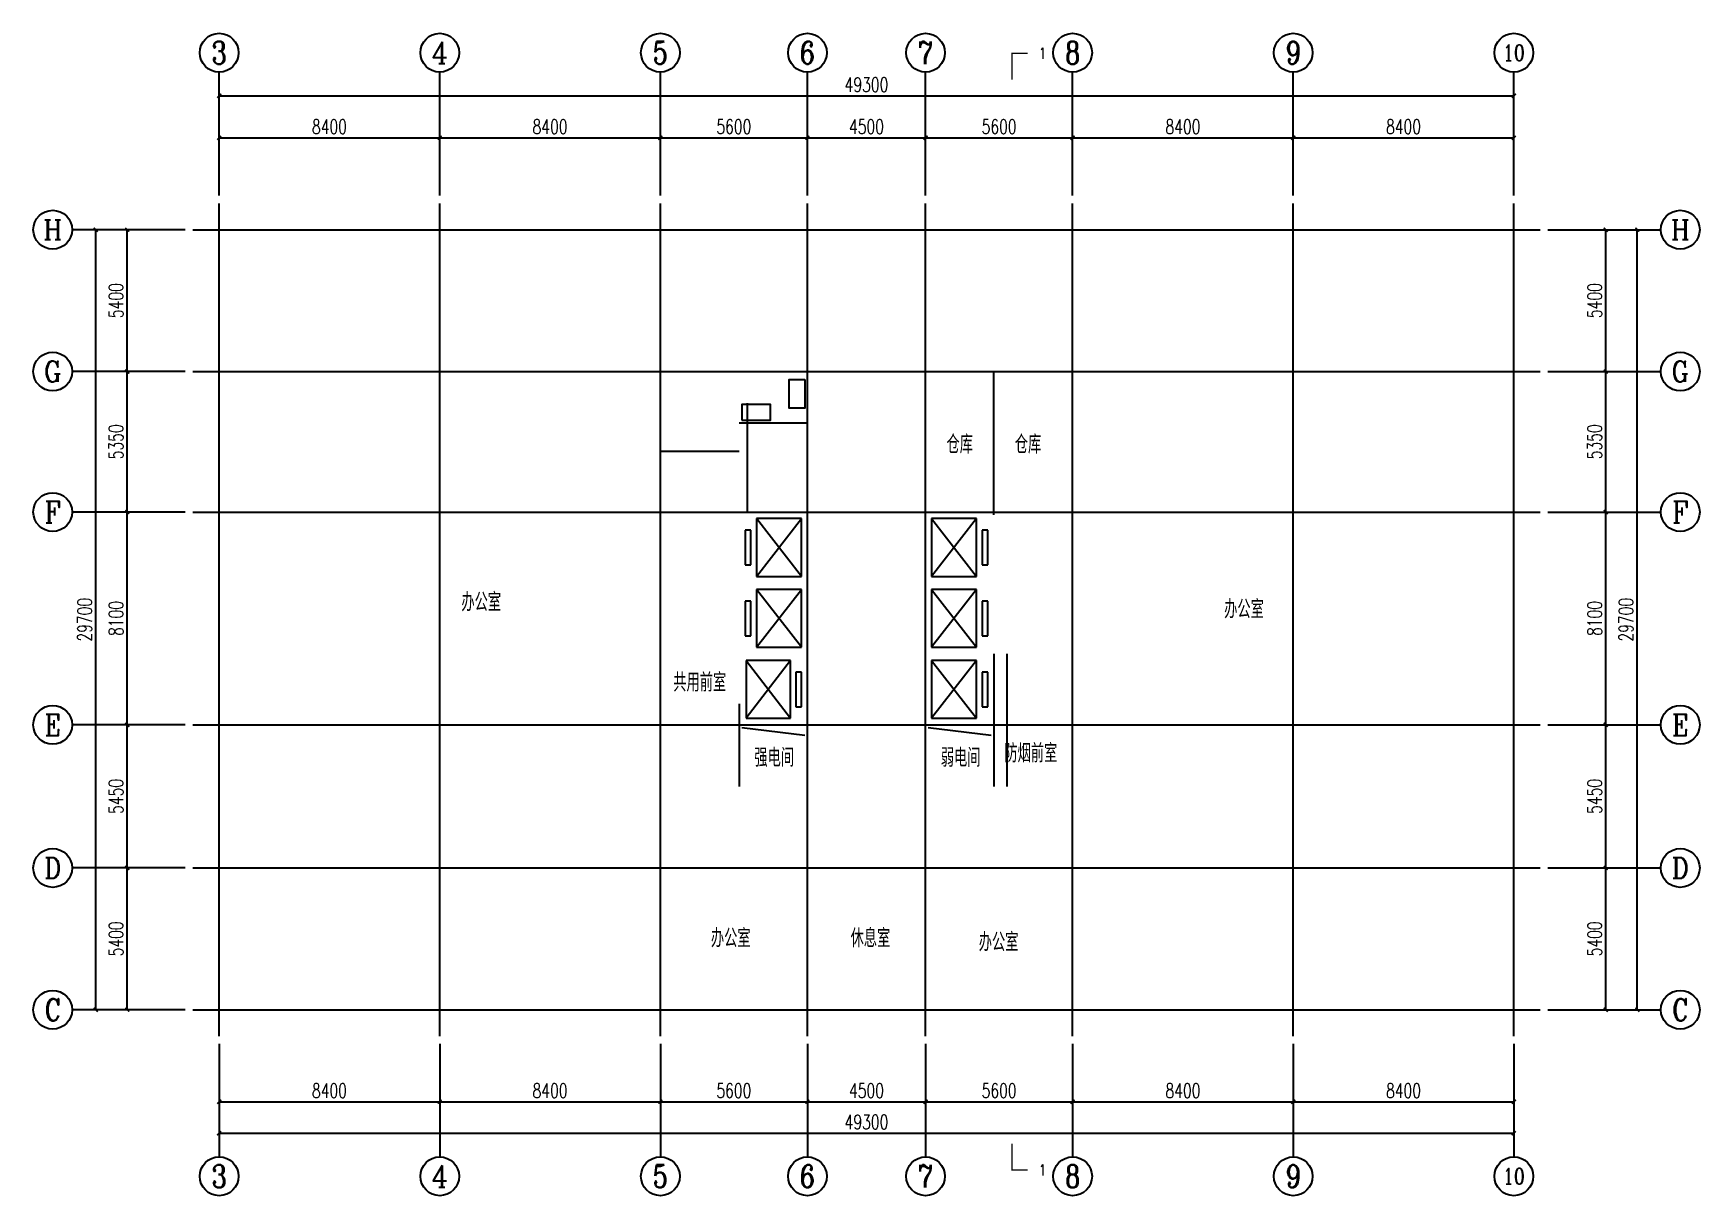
# Model space of a CAD drawing. Extents: x -7077 to 56377, y -7077 to 37177.
import ezdxf
from ezdxf.enums import TextEntityAlignment as Align

# ---------------------------------------------------------------- set-up
doc = ezdxf.new("R2010")
doc.units = 0
doc.header["$LTSCALE"] = 1000
doc.header["$MEASUREMENT"] = 0
for name, color, linetype in [('AXIS', 3, 'Continuous'), ('AXIS_TEXT', 7, 'Continuous'), ('DIM_SYMB', 3, 'Continuous'), ('DOTE_EXCLUDED', 1, 'Continuous'), ('EVTR', 2, 'Continuous'), ('hole', 50, 'Continuous'), ('LVTRY', 6, 'Continuous'), ('PUB_TEXT', 7, 'Continuous'), ('Text', 7, 'Continuous')]:
    doc.layers.add(name, color=color, linetype=linetype)
doc.layers.add('DOTE', color=1, linetype='Continuous', plot=False)
doc.styles.add('_TCH_AXIS', font='COMPLEX', dxfattribs={"bigfont": 'GBCBIG'})
doc.styles.add('_TCH_DIM_T3', font='SIMPLEX', dxfattribs={"width": 0.705882, "bigfont": 'GBCBIG'})
doc.styles.add('_TCH_LABEL', font='COMPLEX', dxfattribs={"bigfont": 'GBCBIG'})
doc.styles.add('COMPLEX', font='COMPLEX')
doc.styles.get("Standard").update_dxf_attribs({"font": 'gbenor.shx', "bigfont": 'gbcbig.shx'})
doc.dimstyles.new('_TCH_ARCH&&100', dxfattribs={"dimtxt": 297.5, "dimasz": 100, "dimexe": 250, "dimexo": 300, "dimgap": 126.25, "dimtad": 1, "dimdec": 0, "dimzin": 0, "dimdsep": 46, "dimtxsty": '_TCH_DIM_T3', "dimblk": 'ARCHTICK', "dimcen": 0.09, "dimclrt": 7, "dimazin": 2, "dimtfac": 1, "dimtdec": 0, "dimtix": 1, "dimtmove": 2, "dimatfit": 3, "dimfxl": 100, "dimtolj": 1, "dimtzin": 0, "dimarcsym": 0})

# ---------------------------------------------------------------- blocks, each defined once
blk = doc.blocks.new('_AXISO')
blk.add_circle((0, 0), 0.5)
at = {"layer": 'AXIS_TEXT', "style": 'COMPLEX', "width": 1.041667}
blk.add_attdef('A', text='', height=0.56, dxfattribs=at).set_placement((-0.25, -0.28), (0.25, -0.28), align=Align.FIT)
blk = doc.blocks.new('_ArchTick')
at = {"color": 0, "linetype": 'ByBlock', "const_width": 0.4}
blk.add_lwpolyline([(-0.5, -0.5), (0.5, 0.5)], dxfattribs=at)
blk = doc.blocks.new('*D32')
at = {"layer": 'AXIS', "color": 0, "lineweight": -2, "transparency": 16777216}
for p, q in [((-1300, 5400), (-3750, 5400)), ((-3500, 0), (-3500, 5400)), ((-1300, 0), (-3750, 0))]:
    blk.add_line(p, q, dxfattribs=at)
at = {"layer": 'Defpoints', "color": 0, "transparency": 16777216}
for p in [(-3500, 5400), (-1000, 5400), (-1000, 0)]:
    blk.add_point(p, dxfattribs=at)
at = {"layer": 'AXIS', "color": 0, "lineweight": -2, "transparency": 16777216, "xscale": 150, "yscale": 150, "zscale": 150}
for p, rotation in [((-3500, 5400), 90), ((-3500, 0), 270)]:
    blk.add_blockref('_ArchTick', p, dxfattribs=dict(at, rotation=rotation))
at = {"layer": 'AXIS', "color": 7, "transparency": 16777216, "insert": (-3925, 2700), "char_height": 550, "attachment_point": 5, "rotation": 90, "style": '_TCH_DIM_T3'}
blk.add_mtext('\\A1;5400', dxfattribs=at)
blk = doc.blocks.new('*D33')
at = {"layer": 'AXIS', "color": 0, "lineweight": -2, "transparency": 16777216}
for p, q in [((-1300, 10850), (-3750, 10850)), ((-3500, 5400), (-3500, 10850)), ((-1300, 5400), (-3750, 5400))]:
    blk.add_line(p, q, dxfattribs=at)
at = {"layer": 'Defpoints', "color": 0, "transparency": 16777216}
for p in [(-3500, 10850), (-1000, 10850), (-1000, 5400)]:
    blk.add_point(p, dxfattribs=at)
at = {"layer": 'AXIS', "color": 0, "lineweight": -2, "transparency": 16777216, "xscale": 150, "yscale": 150, "zscale": 150}
for p, rotation in [((-3500, 10850), 90), ((-3500, 5400), 270)]:
    blk.add_blockref('_ArchTick', p, dxfattribs=dict(at, rotation=rotation))
at = {"layer": 'AXIS', "color": 7, "transparency": 16777216, "insert": (-3925, 8125), "char_height": 550, "attachment_point": 5, "rotation": 90, "style": '_TCH_DIM_T3'}
blk.add_mtext('\\A1;5450', dxfattribs=at)
blk = doc.blocks.new('*D34')
at = {"layer": 'AXIS', "color": 0, "lineweight": -2, "transparency": 16777216}
for p, q in [((-1300, 18950), (-3750, 18950)), ((-3500, 10850), (-3500, 18950)), ((-1300, 10850), (-3750, 10850))]:
    blk.add_line(p, q, dxfattribs=at)
at = {"layer": 'Defpoints', "color": 0, "transparency": 16777216}
for p in [(-3500, 18950), (-1000, 18950), (-1000, 10850)]:
    blk.add_point(p, dxfattribs=at)
at = {"layer": 'AXIS', "color": 0, "lineweight": -2, "transparency": 16777216, "xscale": 150, "yscale": 150, "zscale": 150}
for p, rotation in [((-3500, 18950), 90), ((-3500, 10850), 270)]:
    blk.add_blockref('_ArchTick', p, dxfattribs=dict(at, rotation=rotation))
at = {"layer": 'AXIS', "color": 7, "transparency": 16777216, "insert": (-3925, 14900), "char_height": 550, "attachment_point": 5, "rotation": 90, "style": '_TCH_DIM_T3'}
blk.add_mtext('\\A1;8100', dxfattribs=at)
blk = doc.blocks.new('*D35')
at = {"layer": 'AXIS', "color": 0, "lineweight": -2, "transparency": 16777216}
for p, q in [((-1300, 24300), (-3750, 24300)), ((-3500, 18950), (-3500, 24300)), ((-1300, 18950), (-3750, 18950))]:
    blk.add_line(p, q, dxfattribs=at)
at = {"layer": 'Defpoints', "color": 0, "transparency": 16777216}
for p in [(-3500, 24300), (-1000, 24300), (-1000, 18950)]:
    blk.add_point(p, dxfattribs=at)
at = {"layer": 'AXIS', "color": 0, "lineweight": -2, "transparency": 16777216, "xscale": 150, "yscale": 150, "zscale": 150}
for p, rotation in [((-3500, 24300), 90), ((-3500, 18950), 270)]:
    blk.add_blockref('_ArchTick', p, dxfattribs=dict(at, rotation=rotation))
at = {"layer": 'AXIS', "color": 7, "transparency": 16777216, "insert": (-3925, 21625), "char_height": 550, "attachment_point": 5, "rotation": 90, "style": '_TCH_DIM_T3'}
blk.add_mtext('\\A1;5350', dxfattribs=at)
blk = doc.blocks.new('*D36')
at = {"layer": 'AXIS', "color": 0, "lineweight": -2, "transparency": 16777216}
for p, q in [((-1300, 29700), (-3750, 29700)), ((-3500, 24300), (-3500, 29700)), ((-1300, 24300), (-3750, 24300))]:
    blk.add_line(p, q, dxfattribs=at)
at = {"layer": 'Defpoints', "color": 0, "transparency": 16777216}
for p in [(-3500, 29700), (-1000, 29700), (-1000, 24300)]:
    blk.add_point(p, dxfattribs=at)
at = {"layer": 'AXIS', "color": 0, "lineweight": -2, "transparency": 16777216, "xscale": 150, "yscale": 150, "zscale": 150}
for p, rotation in [((-3500, 29700), 90), ((-3500, 24300), 270)]:
    blk.add_blockref('_ArchTick', p, dxfattribs=dict(at, rotation=rotation))
at = {"layer": 'AXIS', "color": 7, "transparency": 16777216, "insert": (-3925, 27000), "char_height": 550, "attachment_point": 5, "rotation": 90, "style": '_TCH_DIM_T3'}
blk.add_mtext('\\A1;5400', dxfattribs=at)
blk = doc.blocks.new('*D37')
at = {"layer": 'AXIS', "color": 0, "lineweight": -2, "transparency": 16777216}
for p, q in [((-1700, 29700), (-4950, 29700)), ((-4700, 0), (-4700, 29700)), ((-1700, 0), (-4950, 0))]:
    blk.add_line(p, q, dxfattribs=at)
at = {"layer": 'Defpoints', "color": 0, "transparency": 16777216}
for p in [(-4700, 29700), (-1400, 29700), (-1400, 0)]:
    blk.add_point(p, dxfattribs=at)
at = {"layer": 'AXIS', "color": 0, "lineweight": -2, "transparency": 16777216, "xscale": 150, "yscale": 150, "zscale": 150}
for p, rotation in [((-4700, 29700), 90), ((-4700, 0), 270)]:
    blk.add_blockref('_ArchTick', p, dxfattribs=dict(at, rotation=rotation))
at = {"layer": 'AXIS', "color": 7, "transparency": 16777216, "insert": (-5125, 14850), "char_height": 550, "attachment_point": 5, "rotation": 90, "style": '_TCH_DIM_T3'}
blk.add_mtext('\\A1;29700', dxfattribs=at)
blk = doc.blocks.new('*D38')
at = {"layer": 'AXIS', "color": 0, "lineweight": -2, "transparency": 16777216}
for p, q in [((0, -1300), (0, -3750)), ((8400, -1300), (8400, -3750)), ((0, -3500), (8400, -3500))]:
    blk.add_line(p, q, dxfattribs=at)
at = {"layer": 'Defpoints', "color": 0, "transparency": 16777216}
for p in [(0, -1000), (8400, -1000), (8400, -3500)]:
    blk.add_point(p, dxfattribs=at)
at = {"layer": 'AXIS', "color": 0, "lineweight": -2, "transparency": 16777216, "xscale": 150, "yscale": 150, "zscale": 150, "rotation": 180}
blk.add_blockref('_ArchTick', (0, -3500), dxfattribs=at)
at = {"layer": 'AXIS', "color": 0, "lineweight": -2, "transparency": 16777216, "xscale": 150, "yscale": 150, "zscale": 150}
blk.add_blockref('_ArchTick', (8400, -3500), dxfattribs=at)
at = {"layer": 'AXIS', "color": 7, "transparency": 16777216, "insert": (4200, -3075), "char_height": 550, "attachment_point": 5, "style": '_TCH_DIM_T3'}
blk.add_mtext('\\A1;8400', dxfattribs=at)
blk = doc.blocks.new('*D39')
at = {"layer": 'AXIS', "color": 0, "lineweight": -2, "transparency": 16777216}
for p, q in [((8400, -1300), (8400, -3750)), ((16800, -1300), (16800, -3750)), ((8400, -3500), (16800, -3500))]:
    blk.add_line(p, q, dxfattribs=at)
at = {"layer": 'Defpoints', "color": 0, "transparency": 16777216}
for p in [(8400, -1000), (16800, -1000), (16800, -3500)]:
    blk.add_point(p, dxfattribs=at)
at = {"layer": 'AXIS', "color": 0, "lineweight": -2, "transparency": 16777216, "xscale": 150, "yscale": 150, "zscale": 150, "rotation": 180}
blk.add_blockref('_ArchTick', (8400, -3500), dxfattribs=at)
at = {"layer": 'AXIS', "color": 0, "lineweight": -2, "transparency": 16777216, "xscale": 150, "yscale": 150, "zscale": 150}
blk.add_blockref('_ArchTick', (16800, -3500), dxfattribs=at)
at = {"layer": 'AXIS', "color": 7, "transparency": 16777216, "insert": (12600, -3075), "char_height": 550, "attachment_point": 5, "style": '_TCH_DIM_T3'}
blk.add_mtext('\\A1;8400', dxfattribs=at)
blk = doc.blocks.new('*D40')
at = {"layer": 'AXIS', "color": 0, "lineweight": -2, "transparency": 16777216}
for p, q in [((16800, -1300), (16800, -3750)), ((22400, -1300), (22400, -3750)), ((16800, -3500), (22400, -3500))]:
    blk.add_line(p, q, dxfattribs=at)
at = {"layer": 'Defpoints', "color": 0, "transparency": 16777216}
for p in [(16800, -1000), (22400, -1000), (22400, -3500)]:
    blk.add_point(p, dxfattribs=at)
at = {"layer": 'AXIS', "color": 0, "lineweight": -2, "transparency": 16777216, "xscale": 150, "yscale": 150, "zscale": 150, "rotation": 180}
blk.add_blockref('_ArchTick', (16800, -3500), dxfattribs=at)
at = {"layer": 'AXIS', "color": 0, "lineweight": -2, "transparency": 16777216, "xscale": 150, "yscale": 150, "zscale": 150}
blk.add_blockref('_ArchTick', (22400, -3500), dxfattribs=at)
at = {"layer": 'AXIS', "color": 7, "transparency": 16777216, "insert": (19600, -3075), "char_height": 550, "attachment_point": 5, "style": '_TCH_DIM_T3'}
blk.add_mtext('\\A1;5600', dxfattribs=at)
blk = doc.blocks.new('*D41')
at = {"layer": 'AXIS', "color": 0, "lineweight": -2, "transparency": 16777216}
for p, q in [((22400, -1300), (22400, -3750)), ((26900, -1300), (26900, -3750)), ((22400, -3500), (26900, -3500))]:
    blk.add_line(p, q, dxfattribs=at)
at = {"layer": 'Defpoints', "color": 0, "transparency": 16777216}
for p in [(22400, -1000), (26900, -1000), (26900, -3500)]:
    blk.add_point(p, dxfattribs=at)
at = {"layer": 'AXIS', "color": 0, "lineweight": -2, "transparency": 16777216, "xscale": 150, "yscale": 150, "zscale": 150, "rotation": 180}
blk.add_blockref('_ArchTick', (22400, -3500), dxfattribs=at)
at = {"layer": 'AXIS', "color": 0, "lineweight": -2, "transparency": 16777216, "xscale": 150, "yscale": 150, "zscale": 150}
blk.add_blockref('_ArchTick', (26900, -3500), dxfattribs=at)
at = {"layer": 'AXIS', "color": 7, "transparency": 16777216, "insert": (24650, -3075), "char_height": 550, "attachment_point": 5, "style": '_TCH_DIM_T3'}
blk.add_mtext('\\A1;4500', dxfattribs=at)
blk = doc.blocks.new('*D42')
at = {"layer": 'AXIS', "color": 0, "lineweight": -2, "transparency": 16777216}
for p, q in [((26900, -1300), (26900, -3750)), ((32500, -1300), (32500, -3750)), ((26900, -3500), (32500, -3500))]:
    blk.add_line(p, q, dxfattribs=at)
at = {"layer": 'Defpoints', "color": 0, "transparency": 16777216}
for p in [(26900, -1000), (32500, -1000), (32500, -3500)]:
    blk.add_point(p, dxfattribs=at)
at = {"layer": 'AXIS', "color": 0, "lineweight": -2, "transparency": 16777216, "xscale": 150, "yscale": 150, "zscale": 150, "rotation": 180}
blk.add_blockref('_ArchTick', (26900, -3500), dxfattribs=at)
at = {"layer": 'AXIS', "color": 0, "lineweight": -2, "transparency": 16777216, "xscale": 150, "yscale": 150, "zscale": 150}
blk.add_blockref('_ArchTick', (32500, -3500), dxfattribs=at)
at = {"layer": 'AXIS', "color": 7, "transparency": 16777216, "insert": (29700, -3075), "char_height": 550, "attachment_point": 5, "style": '_TCH_DIM_T3'}
blk.add_mtext('\\A1;5600', dxfattribs=at)
blk = doc.blocks.new('*D43')
at = {"layer": 'AXIS', "color": 0, "lineweight": -2, "transparency": 16777216}
for p, q in [((32500, -1300), (32500, -3750)), ((40900, -1300), (40900, -3750)), ((32500, -3500), (40900, -3500))]:
    blk.add_line(p, q, dxfattribs=at)
at = {"layer": 'Defpoints', "color": 0, "transparency": 16777216}
for p in [(32500, -1000), (40900, -1000), (40900, -3500)]:
    blk.add_point(p, dxfattribs=at)
at = {"layer": 'AXIS', "color": 0, "lineweight": -2, "transparency": 16777216, "xscale": 150, "yscale": 150, "zscale": 150, "rotation": 180}
blk.add_blockref('_ArchTick', (32500, -3500), dxfattribs=at)
at = {"layer": 'AXIS', "color": 0, "lineweight": -2, "transparency": 16777216, "xscale": 150, "yscale": 150, "zscale": 150}
blk.add_blockref('_ArchTick', (40900, -3500), dxfattribs=at)
at = {"layer": 'AXIS', "color": 7, "transparency": 16777216, "insert": (36700, -3075), "char_height": 550, "attachment_point": 5, "style": '_TCH_DIM_T3'}
blk.add_mtext('\\A1;8400', dxfattribs=at)
blk = doc.blocks.new('*D44')
at = {"layer": 'AXIS', "color": 0, "lineweight": -2, "transparency": 16777216}
for p, q in [((40900, -1300), (40900, -3750)), ((49300, -1300), (49300, -3750)), ((40900, -3500), (49300, -3500))]:
    blk.add_line(p, q, dxfattribs=at)
at = {"layer": 'Defpoints', "color": 0, "transparency": 16777216}
for p in [(40900, -1000), (49300, -1000), (49300, -3500)]:
    blk.add_point(p, dxfattribs=at)
at = {"layer": 'AXIS', "color": 0, "lineweight": -2, "transparency": 16777216, "xscale": 150, "yscale": 150, "zscale": 150, "rotation": 180}
blk.add_blockref('_ArchTick', (40900, -3500), dxfattribs=at)
at = {"layer": 'AXIS', "color": 0, "lineweight": -2, "transparency": 16777216, "xscale": 150, "yscale": 150, "zscale": 150}
blk.add_blockref('_ArchTick', (49300, -3500), dxfattribs=at)
at = {"layer": 'AXIS', "color": 7, "transparency": 16777216, "insert": (45100, -3075), "char_height": 550, "attachment_point": 5, "style": '_TCH_DIM_T3'}
blk.add_mtext('\\A1;8400', dxfattribs=at)
blk = doc.blocks.new('*D45')
at = {"layer": 'AXIS', "color": 0, "lineweight": -2, "transparency": 16777216}
for p, q in [((0, -1700), (0, -4950)), ((49300, -1700), (49300, -4950)), ((0, -4700), (49300, -4700))]:
    blk.add_line(p, q, dxfattribs=at)
at = {"layer": 'Defpoints', "color": 0, "transparency": 16777216}
for p in [(0, -1400), (49300, -1400), (49300, -4700)]:
    blk.add_point(p, dxfattribs=at)
at = {"layer": 'AXIS', "color": 0, "lineweight": -2, "transparency": 16777216, "xscale": 150, "yscale": 150, "zscale": 150, "rotation": 180}
blk.add_blockref('_ArchTick', (0, -4700), dxfattribs=at)
at = {"layer": 'AXIS', "color": 0, "lineweight": -2, "transparency": 16777216, "xscale": 150, "yscale": 150, "zscale": 150}
blk.add_blockref('_ArchTick', (49300, -4700), dxfattribs=at)
at = {"layer": 'AXIS', "color": 7, "transparency": 16777216, "insert": (24650, -4275), "char_height": 550, "attachment_point": 5, "style": '_TCH_DIM_T3'}
blk.add_mtext('\\A1;49300', dxfattribs=at)
blk = doc.blocks.new('*D46')
at = {"layer": 'AXIS', "color": 0, "lineweight": -2, "transparency": 16777216}
for p, q in [((50600, 5400), (53050, 5400)), ((52800, 0), (52800, 5400)), ((50600, 0), (53050, 0))]:
    blk.add_line(p, q, dxfattribs=at)
at = {"layer": 'Defpoints', "color": 0, "transparency": 16777216}
for p in [(50300, 5400), (52800, 5400), (50300, 0)]:
    blk.add_point(p, dxfattribs=at)
at = {"layer": 'AXIS', "color": 0, "lineweight": -2, "transparency": 16777216, "xscale": 150, "yscale": 150, "zscale": 150}
for p, rotation in [((52800, 5400), 90), ((52800, 0), 270)]:
    blk.add_blockref('_ArchTick', p, dxfattribs=dict(at, rotation=rotation))
at = {"layer": 'AXIS', "color": 7, "transparency": 16777216, "insert": (52375, 2700), "char_height": 550, "attachment_point": 5, "rotation": 90, "style": '_TCH_DIM_T3'}
blk.add_mtext('\\A1;5400', dxfattribs=at)
blk = doc.blocks.new('*D47')
at = {"layer": 'AXIS', "color": 0, "lineweight": -2, "transparency": 16777216}
for p, q in [((50600, 10850), (53050, 10850)), ((52800, 5400), (52800, 10850)), ((50600, 5400), (53050, 5400))]:
    blk.add_line(p, q, dxfattribs=at)
at = {"layer": 'Defpoints', "color": 0, "transparency": 16777216}
for p in [(50300, 10850), (52800, 10850), (50300, 5400)]:
    blk.add_point(p, dxfattribs=at)
at = {"layer": 'AXIS', "color": 0, "lineweight": -2, "transparency": 16777216, "xscale": 150, "yscale": 150, "zscale": 150}
for p, rotation in [((52800, 10850), 90), ((52800, 5400), 270)]:
    blk.add_blockref('_ArchTick', p, dxfattribs=dict(at, rotation=rotation))
at = {"layer": 'AXIS', "color": 7, "transparency": 16777216, "insert": (52375, 8125), "char_height": 550, "attachment_point": 5, "rotation": 90, "style": '_TCH_DIM_T3'}
blk.add_mtext('\\A1;5450', dxfattribs=at)
blk = doc.blocks.new('*D48')
at = {"layer": 'AXIS', "color": 0, "lineweight": -2, "transparency": 16777216}
for p, q in [((50600, 18950), (53050, 18950)), ((52800, 10850), (52800, 18950)), ((50600, 10850), (53050, 10850))]:
    blk.add_line(p, q, dxfattribs=at)
at = {"layer": 'Defpoints', "color": 0, "transparency": 16777216}
for p in [(50300, 18950), (52800, 18950), (50300, 10850)]:
    blk.add_point(p, dxfattribs=at)
at = {"layer": 'AXIS', "color": 0, "lineweight": -2, "transparency": 16777216, "xscale": 150, "yscale": 150, "zscale": 150}
for p, rotation in [((52800, 18950), 90), ((52800, 10850), 270)]:
    blk.add_blockref('_ArchTick', p, dxfattribs=dict(at, rotation=rotation))
at = {"layer": 'AXIS', "color": 7, "transparency": 16777216, "insert": (52375, 14900), "char_height": 550, "attachment_point": 5, "rotation": 90, "style": '_TCH_DIM_T3'}
blk.add_mtext('\\A1;8100', dxfattribs=at)
blk = doc.blocks.new('*D49')
at = {"layer": 'AXIS', "color": 0, "lineweight": -2, "transparency": 16777216}
for p, q in [((50600, 24300), (53050, 24300)), ((52800, 18950), (52800, 24300)), ((50600, 18950), (53050, 18950))]:
    blk.add_line(p, q, dxfattribs=at)
at = {"layer": 'Defpoints', "color": 0, "transparency": 16777216}
for p in [(50300, 24300), (52800, 24300), (50300, 18950)]:
    blk.add_point(p, dxfattribs=at)
at = {"layer": 'AXIS', "color": 0, "lineweight": -2, "transparency": 16777216, "xscale": 150, "yscale": 150, "zscale": 150}
for p, rotation in [((52800, 24300), 90), ((52800, 18950), 270)]:
    blk.add_blockref('_ArchTick', p, dxfattribs=dict(at, rotation=rotation))
at = {"layer": 'AXIS', "color": 7, "transparency": 16777216, "insert": (52375, 21625), "char_height": 550, "attachment_point": 5, "rotation": 90, "style": '_TCH_DIM_T3'}
blk.add_mtext('\\A1;5350', dxfattribs=at)
blk = doc.blocks.new('*D50')
at = {"layer": 'AXIS', "color": 0, "lineweight": -2, "transparency": 16777216}
for p, q in [((50600, 29700), (53050, 29700)), ((52800, 24300), (52800, 29700)), ((50600, 24300), (53050, 24300))]:
    blk.add_line(p, q, dxfattribs=at)
at = {"layer": 'Defpoints', "color": 0, "transparency": 16777216}
for p in [(50300, 29700), (52800, 29700), (50300, 24300)]:
    blk.add_point(p, dxfattribs=at)
at = {"layer": 'AXIS', "color": 0, "lineweight": -2, "transparency": 16777216, "xscale": 150, "yscale": 150, "zscale": 150}
for p, rotation in [((52800, 29700), 90), ((52800, 24300), 270)]:
    blk.add_blockref('_ArchTick', p, dxfattribs=dict(at, rotation=rotation))
at = {"layer": 'AXIS', "color": 7, "transparency": 16777216, "insert": (52375, 27000), "char_height": 550, "attachment_point": 5, "rotation": 90, "style": '_TCH_DIM_T3'}
blk.add_mtext('\\A1;5400', dxfattribs=at)
blk = doc.blocks.new('*D51')
at = {"layer": 'AXIS', "color": 0, "lineweight": -2, "transparency": 16777216}
for p, q in [((51000, 29700), (54250, 29700)), ((54000, 0), (54000, 29700)), ((51000, 0), (54250, 0))]:
    blk.add_line(p, q, dxfattribs=at)
at = {"layer": 'Defpoints', "color": 0, "transparency": 16777216}
for p in [(50700, 29700), (54000, 29700), (50700, 0)]:
    blk.add_point(p, dxfattribs=at)
at = {"layer": 'AXIS', "color": 0, "lineweight": -2, "transparency": 16777216, "xscale": 150, "yscale": 150, "zscale": 150}
for p, rotation in [((54000, 29700), 90), ((54000, 0), 270)]:
    blk.add_blockref('_ArchTick', p, dxfattribs=dict(at, rotation=rotation))
at = {"layer": 'AXIS', "color": 7, "transparency": 16777216, "insert": (53575, 14850), "char_height": 550, "attachment_point": 5, "rotation": 90, "style": '_TCH_DIM_T3'}
blk.add_mtext('\\A1;29700', dxfattribs=at)
blk = doc.blocks.new('*D52')
at = {"layer": 'AXIS', "color": 0, "lineweight": -2, "transparency": 16777216}
for p, q in [((0, 31000), (0, 33450)), ((0, 33200), (8400, 33200)), ((8400, 31000), (8400, 33450))]:
    blk.add_line(p, q, dxfattribs=at)
at = {"layer": 'Defpoints', "color": 0, "transparency": 16777216}
for p in [(8400, 33200), (0, 30700), (8400, 30700)]:
    blk.add_point(p, dxfattribs=at)
at = {"layer": 'AXIS', "color": 0, "lineweight": -2, "transparency": 16777216, "xscale": 150, "yscale": 150, "zscale": 150, "rotation": 180}
blk.add_blockref('_ArchTick', (0, 33200), dxfattribs=at)
at = {"layer": 'AXIS', "color": 0, "lineweight": -2, "transparency": 16777216, "xscale": 150, "yscale": 150, "zscale": 150}
blk.add_blockref('_ArchTick', (8400, 33200), dxfattribs=at)
at = {"layer": 'AXIS', "color": 7, "transparency": 16777216, "insert": (4200, 33625), "char_height": 550, "attachment_point": 5, "style": '_TCH_DIM_T3'}
blk.add_mtext('\\A1;8400', dxfattribs=at)
blk = doc.blocks.new('*D53')
at = {"layer": 'AXIS', "color": 0, "lineweight": -2, "transparency": 16777216}
for p, q in [((8400, 31000), (8400, 33450)), ((8400, 33200), (16800, 33200)), ((16800, 31000), (16800, 33450))]:
    blk.add_line(p, q, dxfattribs=at)
at = {"layer": 'Defpoints', "color": 0, "transparency": 16777216}
for p in [(16800, 33200), (8400, 30700), (16800, 30700)]:
    blk.add_point(p, dxfattribs=at)
at = {"layer": 'AXIS', "color": 0, "lineweight": -2, "transparency": 16777216, "xscale": 150, "yscale": 150, "zscale": 150, "rotation": 180}
blk.add_blockref('_ArchTick', (8400, 33200), dxfattribs=at)
at = {"layer": 'AXIS', "color": 0, "lineweight": -2, "transparency": 16777216, "xscale": 150, "yscale": 150, "zscale": 150}
blk.add_blockref('_ArchTick', (16800, 33200), dxfattribs=at)
at = {"layer": 'AXIS', "color": 7, "transparency": 16777216, "insert": (12600, 33625), "char_height": 550, "attachment_point": 5, "style": '_TCH_DIM_T3'}
blk.add_mtext('\\A1;8400', dxfattribs=at)
blk = doc.blocks.new('*D54')
at = {"layer": 'AXIS', "color": 0, "lineweight": -2, "transparency": 16777216}
for p, q in [((16800, 31000), (16800, 33450)), ((16800, 33200), (22400, 33200)), ((22400, 31000), (22400, 33450))]:
    blk.add_line(p, q, dxfattribs=at)
at = {"layer": 'Defpoints', "color": 0, "transparency": 16777216}
for p in [(22400, 33200), (16800, 30700), (22400, 30700)]:
    blk.add_point(p, dxfattribs=at)
at = {"layer": 'AXIS', "color": 0, "lineweight": -2, "transparency": 16777216, "xscale": 150, "yscale": 150, "zscale": 150, "rotation": 180}
blk.add_blockref('_ArchTick', (16800, 33200), dxfattribs=at)
at = {"layer": 'AXIS', "color": 0, "lineweight": -2, "transparency": 16777216, "xscale": 150, "yscale": 150, "zscale": 150}
blk.add_blockref('_ArchTick', (22400, 33200), dxfattribs=at)
at = {"layer": 'AXIS', "color": 7, "transparency": 16777216, "insert": (19600, 33625), "char_height": 550, "attachment_point": 5, "style": '_TCH_DIM_T3'}
blk.add_mtext('\\A1;5600', dxfattribs=at)
blk = doc.blocks.new('*D55')
at = {"layer": 'AXIS', "color": 0, "lineweight": -2, "transparency": 16777216}
for p, q in [((22400, 31000), (22400, 33450)), ((22400, 33200), (26900, 33200)), ((26900, 31000), (26900, 33450))]:
    blk.add_line(p, q, dxfattribs=at)
at = {"layer": 'Defpoints', "color": 0, "transparency": 16777216}
for p in [(26900, 33200), (22400, 30700), (26900, 30700)]:
    blk.add_point(p, dxfattribs=at)
at = {"layer": 'AXIS', "color": 0, "lineweight": -2, "transparency": 16777216, "xscale": 150, "yscale": 150, "zscale": 150, "rotation": 180}
blk.add_blockref('_ArchTick', (22400, 33200), dxfattribs=at)
at = {"layer": 'AXIS', "color": 0, "lineweight": -2, "transparency": 16777216, "xscale": 150, "yscale": 150, "zscale": 150}
blk.add_blockref('_ArchTick', (26900, 33200), dxfattribs=at)
at = {"layer": 'AXIS', "color": 7, "transparency": 16777216, "insert": (24650, 33625), "char_height": 550, "attachment_point": 5, "style": '_TCH_DIM_T3'}
blk.add_mtext('\\A1;4500', dxfattribs=at)
blk = doc.blocks.new('*D56')
at = {"layer": 'AXIS', "color": 0, "lineweight": -2, "transparency": 16777216}
for p, q in [((26900, 31000), (26900, 33450)), ((26900, 33200), (32500, 33200)), ((32500, 31000), (32500, 33450))]:
    blk.add_line(p, q, dxfattribs=at)
at = {"layer": 'Defpoints', "color": 0, "transparency": 16777216}
for p in [(32500, 33200), (26900, 30700), (32500, 30700)]:
    blk.add_point(p, dxfattribs=at)
at = {"layer": 'AXIS', "color": 0, "lineweight": -2, "transparency": 16777216, "xscale": 150, "yscale": 150, "zscale": 150, "rotation": 180}
blk.add_blockref('_ArchTick', (26900, 33200), dxfattribs=at)
at = {"layer": 'AXIS', "color": 0, "lineweight": -2, "transparency": 16777216, "xscale": 150, "yscale": 150, "zscale": 150}
blk.add_blockref('_ArchTick', (32500, 33200), dxfattribs=at)
at = {"layer": 'AXIS', "color": 7, "transparency": 16777216, "insert": (29700, 33625), "char_height": 550, "attachment_point": 5, "style": '_TCH_DIM_T3'}
blk.add_mtext('\\A1;5600', dxfattribs=at)
blk = doc.blocks.new('*D57')
at = {"layer": 'AXIS', "color": 0, "lineweight": -2, "transparency": 16777216}
for p, q in [((32500, 31000), (32500, 33450)), ((32500, 33200), (40900, 33200)), ((40900, 31000), (40900, 33450))]:
    blk.add_line(p, q, dxfattribs=at)
at = {"layer": 'Defpoints', "color": 0, "transparency": 16777216}
for p in [(40900, 33200), (32500, 30700), (40900, 30700)]:
    blk.add_point(p, dxfattribs=at)
at = {"layer": 'AXIS', "color": 0, "lineweight": -2, "transparency": 16777216, "xscale": 150, "yscale": 150, "zscale": 150, "rotation": 180}
blk.add_blockref('_ArchTick', (32500, 33200), dxfattribs=at)
at = {"layer": 'AXIS', "color": 0, "lineweight": -2, "transparency": 16777216, "xscale": 150, "yscale": 150, "zscale": 150}
blk.add_blockref('_ArchTick', (40900, 33200), dxfattribs=at)
at = {"layer": 'AXIS', "color": 7, "transparency": 16777216, "insert": (36700, 33625), "char_height": 550, "attachment_point": 5, "style": '_TCH_DIM_T3'}
blk.add_mtext('\\A1;8400', dxfattribs=at)
blk = doc.blocks.new('*D58')
at = {"layer": 'AXIS', "color": 0, "lineweight": -2, "transparency": 16777216}
for p, q in [((40900, 31000), (40900, 33450)), ((40900, 33200), (49300, 33200)), ((49300, 31000), (49300, 33450))]:
    blk.add_line(p, q, dxfattribs=at)
at = {"layer": 'Defpoints', "color": 0, "transparency": 16777216}
for p in [(49300, 33200), (40900, 30700), (49300, 30700)]:
    blk.add_point(p, dxfattribs=at)
at = {"layer": 'AXIS', "color": 0, "lineweight": -2, "transparency": 16777216, "xscale": 150, "yscale": 150, "zscale": 150, "rotation": 180}
blk.add_blockref('_ArchTick', (40900, 33200), dxfattribs=at)
at = {"layer": 'AXIS', "color": 0, "lineweight": -2, "transparency": 16777216, "xscale": 150, "yscale": 150, "zscale": 150}
blk.add_blockref('_ArchTick', (49300, 33200), dxfattribs=at)
at = {"layer": 'AXIS', "color": 7, "transparency": 16777216, "insert": (45100, 33625), "char_height": 550, "attachment_point": 5, "style": '_TCH_DIM_T3'}
blk.add_mtext('\\A1;8400', dxfattribs=at)
blk = doc.blocks.new('*D59')
at = {"layer": 'AXIS', "color": 0, "lineweight": -2, "transparency": 16777216}
for p, q in [((0, 31800), (0, 35050)), ((49300, 31800), (49300, 35050)), ((0, 34800), (49300, 34800))]:
    blk.add_line(p, q, dxfattribs=at)
at = {"layer": 'Defpoints', "color": 0, "transparency": 16777216}
for p in [(49300, 34800), (0, 31500), (49300, 31500)]:
    blk.add_point(p, dxfattribs=at)
at = {"layer": 'AXIS', "color": 0, "lineweight": -2, "transparency": 16777216, "xscale": 150, "yscale": 150, "zscale": 150, "rotation": 180}
blk.add_blockref('_ArchTick', (0, 34800), dxfattribs=at)
at = {"layer": 'AXIS', "color": 0, "lineweight": -2, "transparency": 16777216, "xscale": 150, "yscale": 150, "zscale": 150}
blk.add_blockref('_ArchTick', (49300, 34800), dxfattribs=at)
at = {"layer": 'AXIS', "color": 7, "transparency": 16777216, "insert": (24650, 35225), "char_height": 550, "attachment_point": 5, "style": '_TCH_DIM_T3'}
blk.add_mtext('\\A1;49300', dxfattribs=at)

msp = doc.modelspace()

# ---------------------------------------------------------------- linework, layer by layer
at = {"layer": 'AXIS'}
for p, q in [((0, 31700), (0, 35700)), ((8400, 31700), (8400, 35700)), ((16800, 31700), (16800, 35700)), ((22400, 31700), (22400, 35700)), ((26900, 31700), (26900, 35700)), ((32500, 31700), (32500, 35700)), ((40900, 31700), (40900, 35700)), ((49300, 31700), (49300, 35700)), ((-1600, 29700), (-5600, 29700)), ((50900, 29700), (54900, 29700)), ((-1600, 24300), (-5600, 24300)), ((50900, 24300), (54900, 24300)), ((-1600, 18950), (-5600, 18950)), ((50900, 18950), (54900, 18950)), ((-1600, 10850), (-5600, 10850)), ((50900, 10850), (54900, 10850)), ((-1600, 5400), (-5600, 5400)), ((50900, 5400), (54900, 5400)), ((-1600, 0), (-5600, 0)), ((50900, 0), (54900, 0)), ((0, -1600), (0, -5600)), ((8400, -1600), (8400, -5600)), ((16800, -1600), (16800, -5600)), ((22400, -1600), (22400, -5600)), ((26900, -1600), (26900, -5600)), ((32500, -1600), (32500, -5600)), ((40900, -1600), (40900, -5600)), ((49300, -1600), (49300, -5600))]:
    msp.add_line(p, q, dxfattribs=at)
at = {"layer": 'DIM_SYMB', "const_width": 50}
for points in [[(30185, 35416.8), (30185, 36416.8), (30785, 36416.8)], [(30785, -6100), (30185, -6100), (30185, -5100)]]:
    msp.add_lwpolyline(points, dxfattribs=at)
at = {"layer": 'DOTE'}
for p, q in [((0, -1000), (0, 30700)), ((8400, -1000), (8400, 30700)), ((16800, -1000), (16800, 30700)), ((22400, -1000), (22400, 30700)), ((26900, -1000), (26900, 30700)), ((32500, -1000), (32500, 30700)), ((40900, -1000), (40900, 30700)), ((49300, -1000), (49300, 30700)), ((-1000, 29700), (50300, 29700)), ((-1000, 24300), (50300, 24300)), ((-1000, 18950), (50300, 18950)), ((-1000, 10850), (50300, 10850)), ((-1000, 5400), (50300, 5400)), ((-1000, 0), (50300, 0))]:
    msp.add_line(p, q, dxfattribs=at)
at = {"layer": 'DOTE_EXCLUDED'}
for p, q in [((29500, 18850), (29500, 24300)), ((20100, 23100), (20100, 18950)), ((19800, 22350), (22400, 22350)), ((19800, 21250), (16800, 21250)), ((29500, 13550), (29500, 8500)), ((30000, 13550), (30000, 8500)), ((19800, 11650), (19800, 8500))]:
    msp.add_line(p, q, dxfattribs=at)
at = {"layer": 'EVTR'}
for p, q in [((22175, 18700), (20455, 18700)), ((20455, 18700), (20455, 16500)), ((20455, 16500), (22175, 18700)), ((22175, 16500), (20455, 18700)), ((22175, 16500), (22175, 18700)), ((28845, 18700), (27125, 18700)), ((27125, 18700), (27125, 16500)), ((28845, 18700), (27125, 16500)), ((27125, 18700), (28845, 16500)), ((28845, 16500), (28845, 18700)), ((20240, 18260), (20025, 18260)), ((20025, 18260), (20025, 16940)), ((20240, 16940), (20240, 18260)), ((29275, 18260), (29060, 18260)), ((29060, 18260), (29060, 16940)), ((29275, 16940), (29275, 18260)), ((20025, 16940), (20240, 16940)), ((20455, 16500), (22175, 16500)), ((27125, 16500), (28845, 16500)), ((29060, 16940), (29275, 16940)), ((22175, 16000), (20455, 16000)), ((20455, 16000), (20455, 13800)), ((20455, 13800), (22175, 16000)), ((22175, 13800), (20455, 16000)), ((22175, 13800), (22175, 16000)), ((28845, 16000), (27125, 16000)), ((27125, 16000), (27125, 13800)), ((28845, 16000), (27125, 13800)), ((27125, 16000), (28845, 13800)), ((28845, 13800), (28845, 16000)), ((20240, 15560), (20025, 15560)), ((20025, 15560), (20025, 14240)), ((20240, 14240), (20240, 15560)), ((29275, 15560), (29060, 15560)), ((29060, 15560), (29060, 14240)), ((29275, 14240), (29275, 15560)), ((20025, 14240), (20240, 14240)), ((29060, 14240), (29275, 14240)), ((20455, 13800), (22175, 13800)), ((27125, 13800), (28845, 13800)), ((21754.3, 13300), (20071.4, 13300)), ((20071.4, 13300), (20071.4, 11100)), ((21754.3, 13300), (20071.4, 11100)), ((20071.4, 13300), (21754.3, 11100)), ((21754.3, 11100), (21754.3, 13300)), ((22175, 12860), (21964.6, 12860)), ((21964.6, 12860), (21964.6, 11540)), ((22175, 11540), (22175, 12860)), ((28845, 13300), (27125, 13300)), ((27125, 13300), (27125, 11100)), ((28845, 13300), (27125, 11100)), ((27125, 13300), (28845, 11100)), ((28845, 11100), (28845, 13300)), ((29275, 12860), (29060, 12860)), ((29060, 12860), (29060, 11540)), ((29275, 11540), (29275, 12860)), ((21964.6, 11540), (22175, 11540)), ((29060, 11540), (29275, 11540)), ((20071.4, 11100), (21754.3, 11100)), ((27125, 11100), (28845, 11100))]:
    msp.add_line(p, q, dxfattribs=at)
at = {"layer": 'hole'}
for p, q in [((19900, 10750), (22300, 10450)), ((27000, 10750), (29400, 10450))]:
    msp.add_line(p, q, dxfattribs=at)
at = {"layer": 'LVTRY'}
for points in [[(22300, 24000), (22300, 22900), (21700, 22900), (21700, 24000)], [(19900, 22450), (21000, 22450), (21000, 23050), (19900, 23050)]]:
    msp.add_lwpolyline(points, close=True, dxfattribs=at)

# ---------------------------------------------------------------- block references
at = {"layer": 'AXIS'}
ref = msp.add_blockref('_AXISO', (0, 36438.3), dxfattribs=dict(at, xscale=1476.510067114094, yscale=1476.510067114094, zscale=1476.510067114094))
ref.add_attrib('A', '3', dxfattribs={"layer": 'AXIS_TEXT', "height": 860, "style": '_TCH_AXIS'}).set_placement((-286.7, 36008.3), (286.7, 36008.3), align=Align.FIT)
ref = msp.add_blockref('_AXISO', (8400, 36438.3), dxfattribs=dict(at, xscale=1476.510067114094, yscale=1476.510067114094, zscale=1476.510067114094))
ref.add_attrib('A', '4', dxfattribs={"layer": 'AXIS_TEXT', "height": 822.1, "style": '_TCH_AXIS'}).set_placement((8086.8, 36027.2), (8713.2, 36027.2), align=Align.FIT)
ref = msp.add_blockref('_AXISO', (16800, 36438.3), dxfattribs=dict(at, xscale=1476.510067114094, yscale=1476.510067114094, zscale=1476.510067114094))
ref.add_attrib('A', '5', dxfattribs={"layer": 'AXIS_TEXT', "height": 860, "style": '_TCH_AXIS'}).set_placement((16513.3, 36008.3), (17086.7, 36008.3), align=Align.FIT)
ref = msp.add_blockref('_AXISO', (22400, 36438.3), dxfattribs=dict(at, xscale=1476.510067114094, yscale=1476.510067114094, zscale=1476.510067114094))
ref.add_attrib('A', '6', dxfattribs={"layer": 'AXIS_TEXT', "height": 860, "style": '_TCH_AXIS'}).set_placement((22113.3, 36008.3), (22686.7, 36008.3), align=Align.FIT)
ref = msp.add_blockref('_AXISO', (26900, 36438.3), dxfattribs=dict(at, xscale=1476.510067114094, yscale=1476.510067114094, zscale=1476.510067114094))
ref.add_attrib('A', '7', dxfattribs={"layer": 'AXIS_TEXT', "height": 860, "style": '_TCH_AXIS'}).set_placement((26613.3, 36008.3), (27186.7, 36008.3), align=Align.FIT)
ref = msp.add_blockref('_AXISO', (32500, 36438.3), dxfattribs=dict(at, xscale=1476.510067114094, yscale=1476.510067114094, zscale=1476.510067114094))
ref.add_attrib('A', '8', dxfattribs={"layer": 'AXIS_TEXT', "height": 860, "style": '_TCH_AXIS'}).set_placement((32213.3, 36008.3), (32786.7, 36008.3), align=Align.FIT)
ref = msp.add_blockref('_AXISO', (40900, 36438.3), dxfattribs=dict(at, xscale=1476.510067114094, yscale=1476.510067114094, zscale=1476.510067114094))
ref.add_attrib('A', '9', dxfattribs={"layer": 'AXIS_TEXT', "height": 860, "style": '_TCH_AXIS'}).set_placement((40613.3, 36008.3), (41186.7, 36008.3), align=Align.FIT)
ref = msp.add_blockref('_AXISO', (49300, 36438.3), dxfattribs=dict(at, xscale=1476.510067114094, yscale=1476.510067114094, zscale=1476.510067114094))
ref.add_attrib('A', '10', dxfattribs={"layer": 'AXIS_TEXT', "height": 606.19, "style": '_TCH_AXIS'}).set_placement((48881.4, 36135.2), (49718.6, 36135.2), align=Align.FIT)
ref = msp.add_blockref('_AXISO', (-6338.3, 29700), dxfattribs=dict(at, xscale=1476.510067114094, yscale=1476.510067114094, zscale=1476.510067114094))
ref.add_attrib('A', 'H', dxfattribs={"layer": 'AXIS_TEXT', "height": 748.4, "style": '_TCH_AXIS'}).set_placement((-6694.7, 29325.8), (-5981.9, 29325.8), align=Align.FIT)
ref = msp.add_blockref('_AXISO', (55638.3, 29700), dxfattribs=dict(at, xscale=1476.510067114094, yscale=1476.510067114094, zscale=1476.510067114094))
ref.add_attrib('A', 'H', dxfattribs={"layer": 'AXIS_TEXT', "height": 748.4, "style": '_TCH_AXIS'}).set_placement((55281.9, 29325.8), (55994.7, 29325.8), align=Align.FIT)
ref = msp.add_blockref('_AXISO', (-6338.3, 24300), dxfattribs=dict(at, xscale=1476.510067114094, yscale=1476.510067114094, zscale=1476.510067114094))
ref.add_attrib('A', 'G', dxfattribs={"layer": 'AXIS_TEXT', "height": 784.7, "style": '_TCH_AXIS'}).set_placement((-6674.6, 23907.6), (-6001.9, 23907.6), align=Align.FIT)
ref = msp.add_blockref('_AXISO', (55638.3, 24300), dxfattribs=dict(at, xscale=1476.510067114094, yscale=1476.510067114094, zscale=1476.510067114094))
ref.add_attrib('A', 'G', dxfattribs={"layer": 'AXIS_TEXT', "height": 784.7, "style": '_TCH_AXIS'}).set_placement((55301.9, 23907.6), (55974.6, 23907.6), align=Align.FIT)
ref = msp.add_blockref('_AXISO', (-6338.3, 18950), dxfattribs=dict(at, xscale=1476.510067114094, yscale=1476.510067114094, zscale=1476.510067114094))
ref.add_attrib('A', 'F', dxfattribs={"layer": 'AXIS_TEXT', "height": 822.1, "style": '_TCH_AXIS'}).set_placement((-6651.4, 18538.9), (-6025.1, 18538.9), align=Align.FIT)
ref = msp.add_blockref('_AXISO', (55638.3, 18950), dxfattribs=dict(at, xscale=1476.510067114094, yscale=1476.510067114094, zscale=1476.510067114094))
ref.add_attrib('A', 'F', dxfattribs={"layer": 'AXIS_TEXT', "height": 822.1, "style": '_TCH_AXIS'}).set_placement((55325.1, 18538.9), (55951.4, 18538.9), align=Align.FIT)
ref = msp.add_blockref('_AXISO', (-6338.3, 10850), dxfattribs=dict(at, xscale=1476.510067114094, yscale=1476.510067114094, zscale=1476.510067114094))
ref.add_attrib('A', 'E', dxfattribs={"layer": 'AXIS_TEXT', "height": 822.1, "style": '_TCH_AXIS'}).set_placement((-6651.4, 10438.9), (-6025.1, 10438.9), align=Align.FIT)
ref = msp.add_blockref('_AXISO', (55638.3, 10850), dxfattribs=dict(at, xscale=1476.510067114094, yscale=1476.510067114094, zscale=1476.510067114094))
ref.add_attrib('A', 'E', dxfattribs={"layer": 'AXIS_TEXT', "height": 822.1, "style": '_TCH_AXIS'}).set_placement((55325.1, 10438.9), (55951.4, 10438.9), align=Align.FIT)
ref = msp.add_blockref('_AXISO', (-6338.3, 5400), dxfattribs=dict(at, xscale=1476.510067114094, yscale=1476.510067114094, zscale=1476.510067114094))
ref.add_attrib('A', 'D', dxfattribs={"layer": 'AXIS_TEXT', "height": 803.3, "style": '_TCH_AXIS'}).set_placement((-6663.4, 4998.3), (-6013.1, 4998.3), align=Align.FIT)
ref = msp.add_blockref('_AXISO', (55638.3, 5400), dxfattribs=dict(at, xscale=1476.510067114094, yscale=1476.510067114094, zscale=1476.510067114094))
ref.add_attrib('A', 'D', dxfattribs={"layer": 'AXIS_TEXT', "height": 803.3, "style": '_TCH_AXIS'}).set_placement((55313.1, 4998.3), (55963.4, 4998.3), align=Align.FIT)
ref = msp.add_blockref('_AXISO', (-6338.3, 0), dxfattribs=dict(at, xscale=1476.510067114094, yscale=1476.510067114094, zscale=1476.510067114094))
ref.add_attrib('A', 'C', dxfattribs={"layer": 'AXIS_TEXT', "height": 841, "style": '_TCH_AXIS'}).set_placement((-6638.6, -420.5), (-6037.9, -420.5), align=Align.FIT)
ref = msp.add_blockref('_AXISO', (55638.3, 0), dxfattribs=dict(at, xscale=1476.510067114094, yscale=1476.510067114094, zscale=1476.510067114094))
ref.add_attrib('A', 'C', dxfattribs={"layer": 'AXIS_TEXT', "height": 841, "style": '_TCH_AXIS'}).set_placement((55337.9, -420.5), (55938.6, -420.5), align=Align.FIT)
ref = msp.add_blockref('_AXISO', (0, -6338.3), dxfattribs=dict(at, xscale=1476.510067114094, yscale=1476.510067114094, zscale=1476.510067114094))
ref.add_attrib('A', '3', dxfattribs={"layer": 'AXIS_TEXT', "height": 860, "style": '_TCH_AXIS'}).set_placement((-286.7, -6768.2), (286.7, -6768.2), align=Align.FIT)
ref = msp.add_blockref('_AXISO', (8400, -6338.3), dxfattribs=dict(at, xscale=1476.510067114094, yscale=1476.510067114094, zscale=1476.510067114094))
ref.add_attrib('A', '4', dxfattribs={"layer": 'AXIS_TEXT', "height": 822.1, "style": '_TCH_AXIS'}).set_placement((8086.8, -6749.3), (8713.2, -6749.3), align=Align.FIT)
ref = msp.add_blockref('_AXISO', (16800, -6338.3), dxfattribs=dict(at, xscale=1476.510067114094, yscale=1476.510067114094, zscale=1476.510067114094))
ref.add_attrib('A', '5', dxfattribs={"layer": 'AXIS_TEXT', "height": 860, "style": '_TCH_AXIS'}).set_placement((16513.3, -6768.2), (17086.7, -6768.2), align=Align.FIT)
ref = msp.add_blockref('_AXISO', (22400, -6338.3), dxfattribs=dict(at, xscale=1476.510067114094, yscale=1476.510067114094, zscale=1476.510067114094))
ref.add_attrib('A', '6', dxfattribs={"layer": 'AXIS_TEXT', "height": 860, "style": '_TCH_AXIS'}).set_placement((22113.3, -6768.2), (22686.7, -6768.2), align=Align.FIT)
ref = msp.add_blockref('_AXISO', (26900, -6338.3), dxfattribs=dict(at, xscale=1476.510067114094, yscale=1476.510067114094, zscale=1476.510067114094))
ref.add_attrib('A', '7', dxfattribs={"layer": 'AXIS_TEXT', "height": 860, "style": '_TCH_AXIS'}).set_placement((26613.3, -6768.2), (27186.7, -6768.2), align=Align.FIT)
ref = msp.add_blockref('_AXISO', (32500, -6338.3), dxfattribs=dict(at, xscale=1476.510067114094, yscale=1476.510067114094, zscale=1476.510067114094))
ref.add_attrib('A', '8', dxfattribs={"layer": 'AXIS_TEXT', "height": 860, "style": '_TCH_AXIS'}).set_placement((32213.3, -6768.2), (32786.7, -6768.2), align=Align.FIT)
ref = msp.add_blockref('_AXISO', (40900, -6338.3), dxfattribs=dict(at, xscale=1476.510067114094, yscale=1476.510067114094, zscale=1476.510067114094))
ref.add_attrib('A', '9', dxfattribs={"layer": 'AXIS_TEXT', "height": 860, "style": '_TCH_AXIS'}).set_placement((40613.3, -6768.2), (41186.7, -6768.2), align=Align.FIT)
ref = msp.add_blockref('_AXISO', (49300, -6338.3), dxfattribs=dict(at, xscale=1476.510067114094, yscale=1476.510067114094, zscale=1476.510067114094))
ref.add_attrib('A', '10', dxfattribs={"layer": 'AXIS_TEXT', "height": 606.19, "style": '_TCH_AXIS'}).set_placement((48881.4, -6641.4), (49718.6, -6641.4), align=Align.FIT)

# ---------------------------------------------------------------- texts
at = {"layer": 'PUB_TEXT', "style": '_TCH_LABEL', "width": 0.705882}
for p in [(31220.7, 36204.3), (31220.7, -6312.5)]:
    msp.add_text('1', height=425, dxfattribs=at).set_placement(p)
at = {"layer": 'Text', "char_height": 700, "attachment_point": 5}
for s, width, insert in [('仓库', 2400, (28200, 21525)), ('仓库', 2400, (30800, 21525)), ('办公室', 5700, (9979.3, 15521.3)), ('办公室', 5700, (39025.3, 15251.6)), ('共用前室', 3000, (18300, 12463.4)), ('防烟前室', 2800, (30907.1, 9768.7)), ('强电间', 2400, (21135, 9599.5)), ('弱电间', 2400, (28235, 9599.5)), ('办公室', 5700, (19480.6, 2727.9)), ('休息室', 4400, (24800, 2727.9)), ('办公室', 5600, (29680.6, 2577.2))]:
    msp.add_mtext_dynamic_manual_height_columns(s, width=width, gutter_width=1750, heights=[0], dxfattribs=dict(at, insert=insert))

# ---------------------------------------------------------------- dimensions: what is measured, and where the dimension line sits
at = {"layer": 'AXIS'}
for p1, p2, distance, picture, middle in [((0, 31500), (49300, 31500), 3300, '*D59', (24650, 35225)), ((0, 30700), (8400, 30700), 2500, '*D52', (4200, 33625)), ((8400, 30700), (16800, 30700), 2500, '*D53', (12600, 33625)), ((16800, 30700), (22400, 30700), 2500, '*D54', (19600, 33625)), ((22400, 30700), (26900, 30700), 2500, '*D55', (24650, 33625)), ((26900, 30700), (32500, 30700), 2500, '*D56', (29700, 33625)), ((32500, 30700), (40900, 30700), 2500, '*D57', (36700, 33625)), ((40900, 30700), (49300, 30700), 2500, '*D58', (45100, 33625)), ((-1400, 0), (-1400, 29700), 3300, '*D37', (-5125, 14850)), ((-1000, 24300), (-1000, 29700), 2500, '*D36', (-3925, 27000)), ((50300, 24300), (50300, 29700), -2500, '*D50', (52375, 27000)), ((50700, 0), (50700, 29700), -3300, '*D51', (53575, 14850)), ((-1000, 18950), (-1000, 24300), 2500, '*D35', (-3925, 21625)), ((50300, 18950), (50300, 24300), -2500, '*D49', (52375, 21625)), ((-1000, 10850), (-1000, 18950), 2500, '*D34', (-3925, 14900)), ((50300, 10850), (50300, 18950), -2500, '*D48', (52375, 14900)), ((-1000, 5400), (-1000, 10850), 2500, '*D33', (-3925, 8125)), ((50300, 5400), (50300, 10850), -2500, '*D47', (52375, 8125)), ((-1000, 0), (-1000, 5400), 2500, '*D32', (-3925, 2700)), ((50300, 0), (50300, 5400), -2500, '*D46', (52375, 2700)), ((0, -1000), (8400, -1000), -2500, '*D38', (4200, -3075)), ((8400, -1000), (16800, -1000), -2500, '*D39', (12600, -3075)), ((16800, -1000), (22400, -1000), -2500, '*D40', (19600, -3075)), ((22400, -1000), (26900, -1000), -2500, '*D41', (24650, -3075)), ((26900, -1000), (32500, -1000), -2500, '*D42', (29700, -3075)), ((32500, -1000), (40900, -1000), -2500, '*D43', (36700, -3075)), ((40900, -1000), (49300, -1000), -2500, '*D44', (45100, -3075)), ((0, -1400), (49300, -1400), -3300, '*D45', (24650, -4275))]:
    dim = msp.add_aligned_dim(p1=p1, p2=p2, distance=distance, dimstyle='_TCH_ARCH&&100', override={"dimtxt": 550, "dimasz": 150, "dimgap": 150}, dxfattribs=at)
    dim.commit()
    dim.dimension.update_dxf_attribs({"geometry": picture, "text_midpoint": middle})

doc.saveas('drawing.dxf')
